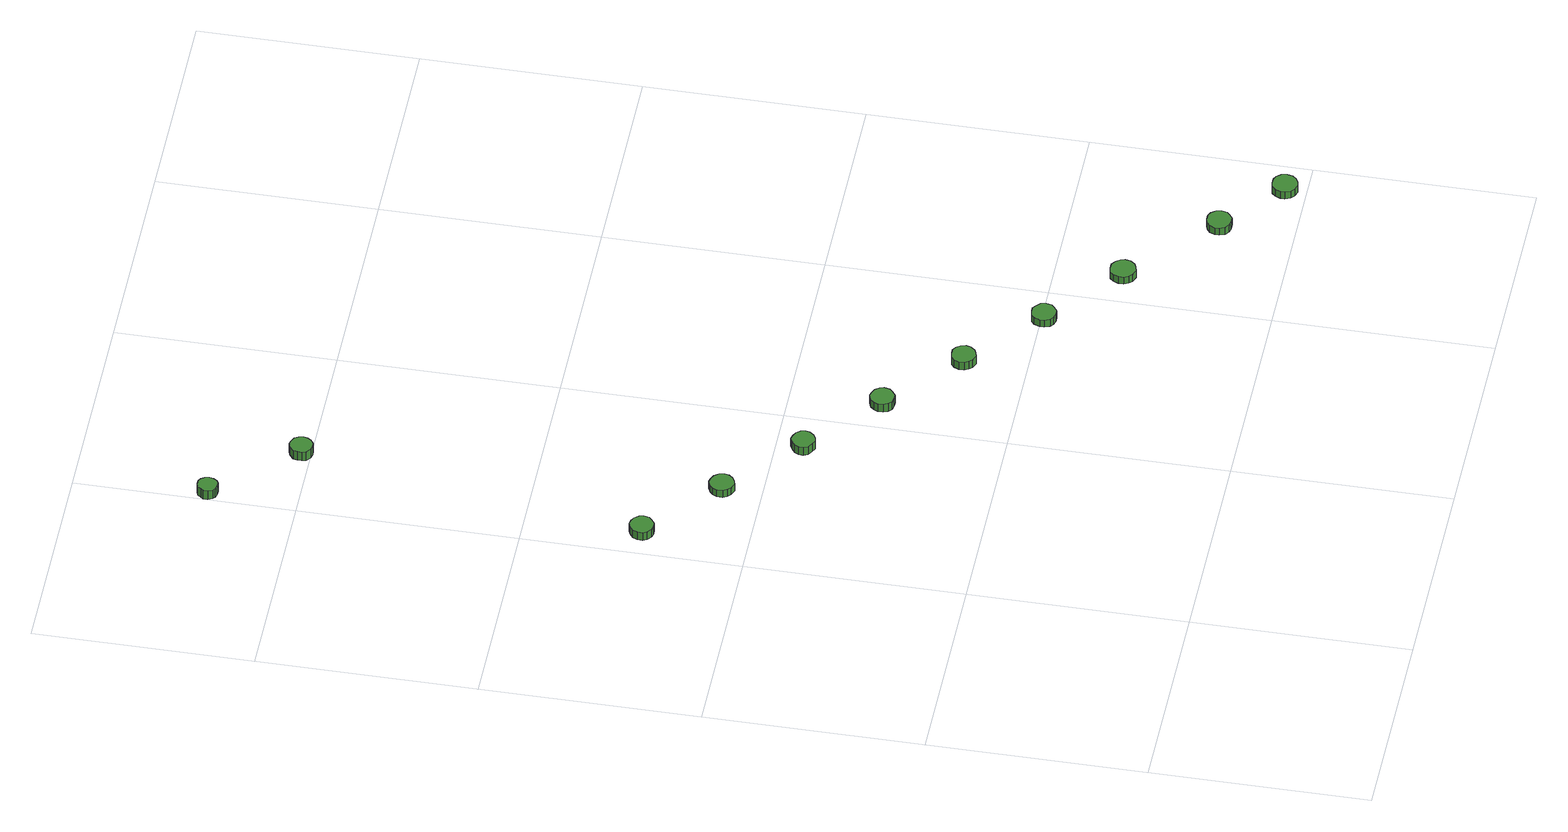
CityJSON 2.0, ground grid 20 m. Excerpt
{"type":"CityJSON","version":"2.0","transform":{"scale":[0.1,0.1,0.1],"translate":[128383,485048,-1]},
"CityObjects":{
"tree1":{"type":"SolitaryVegetationObject","attributes":{"function":"something"},"geometry":[{"type":"MultiSurface","lod":"1","boundaries":[[[0,1,2,3,4,5,6,7,8,9,10,11,12,13,14]],[[15,16,17,18,19,20,21,22,23,24,25,26,27,28,29]],[[0,29,28,1]],[[1,28,27,2]],[[2,27,26,3]],[[3,26,25,4]],[[4,25,24,5]],[[5,24,23,6]],[[6,23,22,7]],[[7,22,21,8]],[[8,21,20,9]],[[9,20,19,10]],[[10,19,18,11]],[[11,18,17,12]],[[12,17,16,13]],[[13,16,15,14]],[[14,15,29,0]]]}]},
"tree2":{"type":"SolitaryVegetationObject","attributes":{"function":"something"},"geometry":[{"type":"MultiSurface","lod":"1","boundaries":[[[30,31,32,33,34,35,36,37,38,39,40,41,42,43,44]],[[45,46,47,48,49,50,51,52,53,54,55,56,57,58,59]],[[30,59,58,31]],[[31,58,57,32]],[[32,57,56,33]],[[33,56,55,34]],[[34,55,54,35]],[[35,54,53,36]],[[36,53,52,37]],[[37,52,51,38]],[[38,51,50,39]],[[39,50,49,40]],[[40,49,48,41]],[[41,48,47,42]],[[42,47,46,43]],[[43,46,45,44]],[[44,45,59,30]]]}]},
"tree3":{"type":"SolitaryVegetationObject","attributes":{"function":"something"},"geometry":[{"type":"MultiSurface","lod":"1","boundaries":[[[60,61,62,63,64,65,66,67,68,69,70,71,72,73,74]],[[75,76,77,78,79,80,81,82,83,84,85,86,87,88,89]],[[60,89,88,61]],[[61,88,87,62]],[[62,87,86,63]],[[63,86,85,64]],[[64,85,84,65]],[[65,84,83,66]],[[66,83,82,67]],[[67,82,81,68]],[[68,81,80,69]],[[69,80,79,70]],[[70,79,78,71]],[[71,78,77,72]],[[72,77,76,73]],[[73,76,75,74]],[[74,75,89,60]]]}]},
"tree4":{"type":"SolitaryVegetationObject","attributes":{"function":"something"},"geometry":[{"type":"MultiSurface","lod":"1","boundaries":[[[90,91,92,93,94,95,96,97,98,99,100,101,102,103,104]],[[105,106,107,108,109,110,111,112,113,114,115,116,117,118,119]],[[90,119,118,91]],[[91,118,117,92]],[[92,117,116,93]],[[93,116,115,94]],[[94,115,114,95]],[[95,114,113,96]],[[96,113,112,97]],[[97,112,111,98]],[[98,111,110,99]],[[99,110,109,100]],[[100,109,108,101]],[[101,108,107,102]],[[102,107,106,103]],[[103,106,105,104]],[[104,105,119,90]]]}]},
"tree5":{"type":"SolitaryVegetationObject","attributes":{"function":"something"},"geometry":[{"type":"MultiSurface","lod":"1","boundaries":[[[120,121,122,123,124,125,126,127,128,129,130,131,132,133,134]],[[135,136,137,138,139,140,141,142,143,144,145,146,147,148,149]],[[120,149,148,121]],[[121,148,147,122]],[[122,147,146,123]],[[123,146,145,124]],[[124,145,144,125]],[[125,144,143,126]],[[126,143,142,127]],[[127,142,141,128]],[[128,141,140,129]],[[129,140,139,130]],[[130,139,138,131]],[[131,138,137,132]],[[132,137,136,133]],[[133,136,135,134]],[[134,135,149,120]]]}]},
"tree6":{"type":"SolitaryVegetationObject","attributes":{"function":"something"},"geometry":[{"type":"MultiSurface","lod":"1","boundaries":[[[150,151,152,153,154,155,156,157,158,159,160,161,162,163,164]],[[165,166,167,168,169,170,171,172,173,174,175,176,177,178,179]],[[150,179,178,151]],[[151,178,177,152]],[[152,177,176,153]],[[153,176,175,154]],[[154,175,174,155]],[[155,174,173,156]],[[156,173,172,157]],[[157,172,171,158]],[[158,171,170,159]],[[159,170,169,160]],[[160,169,168,161]],[[161,168,167,162]],[[162,167,166,163]],[[163,166,165,164]],[[164,165,179,150]]]}]},
"tree7":{"type":"SolitaryVegetationObject","attributes":{"function":"something"},"geometry":[{"type":"MultiSurface","lod":"1","boundaries":[[[180,181,182,183,184,185,186,187,188,189,190,191,192,193,194]],[[195,196,197,198,199,200,201,202,203,204,205,206,207,208,209]],[[180,209,208,181]],[[181,208,207,182]],[[182,207,206,183]],[[183,206,205,184]],[[184,205,204,185]],[[185,204,203,186]],[[186,203,202,187]],[[187,202,201,188]],[[188,201,200,189]],[[189,200,199,190]],[[190,199,198,191]],[[191,198,197,192]],[[192,197,196,193]],[[193,196,195,194]],[[194,195,209,180]]]}]},
"tree8":{"type":"SolitaryVegetationObject","attributes":{"function":"something"},"geometry":[{"type":"MultiSurface","lod":"1","boundaries":[[[210,211,212,213,214,215,216,217,218,219,220,221,222,223,224]],[[225,226,227,228,229,230,231,232,233,234,235,236,237,238,239]],[[210,239,238,211]],[[211,238,237,212]],[[212,237,236,213]],[[213,236,235,214]],[[214,235,234,215]],[[215,234,233,216]],[[216,233,232,217]],[[217,232,231,218]],[[218,231,230,219]],[[219,230,229,220]],[[220,229,228,221]],[[221,228,227,222]],[[222,227,226,223]],[[223,226,225,224]],[[224,225,239,210]]]}]},
"tree9":{"type":"SolitaryVegetationObject","attributes":{"function":"something"},"geometry":[{"type":"MultiSurface","lod":"1","boundaries":[[[240,241,242,243,244,245,246,247,248,249,250,251,252,253,254]],[[255,256,257,258,259,260,261,262,263,264,265,266,267,268,269]],[[240,269,268,241]],[[241,268,267,242]],[[242,267,266,243]],[[243,266,265,244]],[[244,265,264,245]],[[245,264,263,246]],[[246,263,262,247]],[[247,262,261,248]],[[248,261,260,249]],[[249,260,259,250]],[[250,259,258,251]],[[251,258,257,252]],[[252,257,256,253]],[[253,256,255,254]],[[254,255,269,240]]]}]},
"tree10":{"type":"SolitaryVegetationObject","attributes":{"function":"something"},"geometry":[{"type":"MultiSurface","lod":"1","boundaries":[[[270,271,272,273,274,275,276,277,278,279,280,281,282,283,284]],[[285,286,287,288,289,290,291,292,293,294,295,296,297,298,299]],[[270,299,298,271]],[[271,298,297,272]],[[272,297,296,273]],[[273,296,295,274]],[[274,295,294,275]],[[275,294,293,276]],[[276,293,292,277]],[[277,292,291,278]],[[278,291,290,279]],[[279,290,289,280]],[[280,289,288,281]],[[281,288,287,282]],[[282,287,286,283]],[[283,286,285,284]],[[284,285,299,270]]]}]},
"tree11":{"type":"SolitaryVegetationObject","attributes":{"function":"something"},"geometry":[{"type":"MultiSurface","lod":"1","boundaries":[[[300,301,302,303,304,305,306,307,308,309,310,311,312,313,314]],[[315,316,317,318,319,320,321,322,323,324,325,326,327,328,329]],[[300,329,328,301]],[[301,328,327,302]],[[302,327,326,303]],[[303,326,325,304]],[[304,325,324,305]],[[305,324,323,306]],[[306,323,322,307]],[[307,322,321,308]],[[308,321,320,309]],[[309,320,319,310]],[[310,319,318,311]],[[311,318,317,312]],[[312,317,316,313]],[[313,316,315,314]],[[314,315,329,300]]]}]}
},
"vertices":[
[40,496,19],[39,500,19],[36,504,19],[32,506,19],[28,507,19],[24,505,19],[20,502,19],[18,498,19],[18,493,19],[20,489,19],[24,486,19],[28,485,19],[32,485,19],[36,488,19],[39,491,19],[39,491,10],[36,488,10],[32,485,10],[28,485,10],[24,486,10],[20,489,10],[18,493,10],[18,498,10],[20,502,10],[24,505,10],[28,507,10],[32,506,10],[36,504,10],[39,500,10],[40,496,10],
[108,436,18],[107,441,18],[104,445,18],[100,447,18],[96,448,18],[91,446,18],[88,443,18],[86,439,18],[86,434,18],[88,430,18],[91,427,18],[96,425,18],[100,426,18],[104,428,18],[107,432,18],[107,432,10],[104,428,10],[100,426,10],[96,425,10],[91,427,10],[88,430,10],[86,434,10],[86,439,10],[88,443,10],[91,446,10],[96,448,10],[100,447,10],[104,445,10],[107,441,10],[108,436,10],
[19,881,20],[18,885,20],[16,888,20],[13,890,20],[9,890,20],[5,889,20],[3,886,20],[1,883,20],[1,879,20],[3,875,20],[5,873,20],[9,872,20],[13,872,20],[16,874,20],[18,877,20],[18,877,10],[16,874,10],[13,872,10],[9,872,10],[5,873,10],[3,875,10],[1,879,10],[1,883,10],[3,886,10],[5,889,10],[9,890,10],[13,890,10],[16,888,10],[18,885,10],[19,881,10],
[175,376,19],[174,380,19],[171,384,19],[167,386,19],[163,387,19],[159,385,19],[155,382,19],[153,378,19],[153,374,19],[155,370,19],[159,367,19],[163,365,19],[167,366,19],[171,368,19],[174,372,19],[174,372,10],[171,368,10],[167,366,10],[163,365,10],[159,367,10],[155,370,10],[153,374,10],[153,378,10],[155,382,10],[159,385,10],[163,387,10],[167,386,10],[171,384,10],[174,380,10],[175,376,10],
[86,809,20],[85,813,20],[83,817,20],[79,819,20],[75,820,20],[71,818,20],[67,815,20],[66,811,20],[66,807,20],[67,803,20],[71,800,20],[75,799,20],[79,799,20],[83,802,20],[85,805,20],[85,805,10],[83,802,10],[79,799,10],[75,799,10],[71,800,10],[67,803,10],[66,807,10],[66,811,10],[67,815,10],[71,818,10],[75,820,10],[79,819,10],[83,817,10],[85,813,10],[86,809,10],
[243,318,19],[242,322,19],[239,326,19],[235,328,19],[231,329,19],[226,327,19],[223,324,19],[221,320,19],[221,315,19],[223,311,19],[226,308,19],[231,307,19],[235,307,19],[239,310,19],[242,313,19],[242,313,10],[239,310,10],[235,307,10],[231,307,10],[226,308,10],[223,311,10],[221,315,10],[221,320,10],[223,324,10],[226,327,10],[231,329,10],[235,328,10],[239,326,10],[242,322,10],[243,318,10],
[310,257,19],[309,262,19],[306,266,19],[302,268,19],[298,268,19],[293,267,19],[290,264,19],[288,260,19],[288,255,19],[290,251,19],[293,248,19],[298,246,19],[302,247,19],[306,249,19],[309,253,19],[309,253,10],[306,249,10],[302,247,10],[298,246,10],[293,248,10],[290,251,10],[288,255,10],[288,260,10],[290,264,10],[293,267,10],[298,268,10],[302,268,10],[306,266,10],[309,262,10],[310,257,10],
[378,198,18],[377,203,18],[374,206,18],[370,209,18],[366,209,18],[361,208,18],[358,205,18],[356,200,18],[356,196,18],[358,191,18],[361,188,18],[366,187,18],[370,187,18],[374,190,18],[377,193,18],[377,193,10],[374,190,10],[370,187,10],[366,187,10],[361,188,10],[358,191,10],[356,196,10],[356,200,10],[358,205,10],[361,208,10],[366,209,10],[370,209,10],[374,206,10],[377,203,10],[378,198,10],
[447,140,18],[446,144,18],[443,148,18],[439,151,18],[434,151,18],[429,150,18],[426,147,18],[424,142,18],[424,137,18],[426,133,18],[429,130,18],[434,128,18],[439,129,18],[443,131,18],[446,135,18],[446,135,10],[443,131,10],[439,129,10],[434,128,10],[429,130,10],[426,133,10],[424,137,10],[424,142,10],[426,147,10],[429,150,10],[434,151,10],[439,151,10],[443,148,10],[446,144,10],[447,140,10],
[525,68,18],[524,73,18],[521,77,18],[517,79,18],[512,79,18],[508,78,18],[504,75,18],[502,70,18],[502,66,18],[504,61,18],[508,58,18],[512,57,18],[517,57,18],[521,60,18],[524,63,18],[524,63,10],[521,60,10],[517,57,10],[512,57,10],[508,58,10],[504,61,10],[502,66,10],[502,70,10],[504,75,10],[508,78,10],[512,79,10],[517,79,10],[521,77,10],[524,73,10],[525,68,10],
[582,20,18],[581,25,18],[578,29,18],[574,31,18],[569,31,18],[564,30,18],[561,27,18],[559,22,18],[559,18,18],[561,13,18],[564,10,18],[569,8,18],[574,9,18],[578,11,18],[581,15,18],[581,15,10],[578,11,10],[574,9,10],[569,8,10],[564,10,10],[561,13,10],[559,18,10],[559,22,10],[561,27,10],[564,30,10],[569,31,10],[574,31,10],[578,29,10],[581,25,10],[582,20,10]
]}
